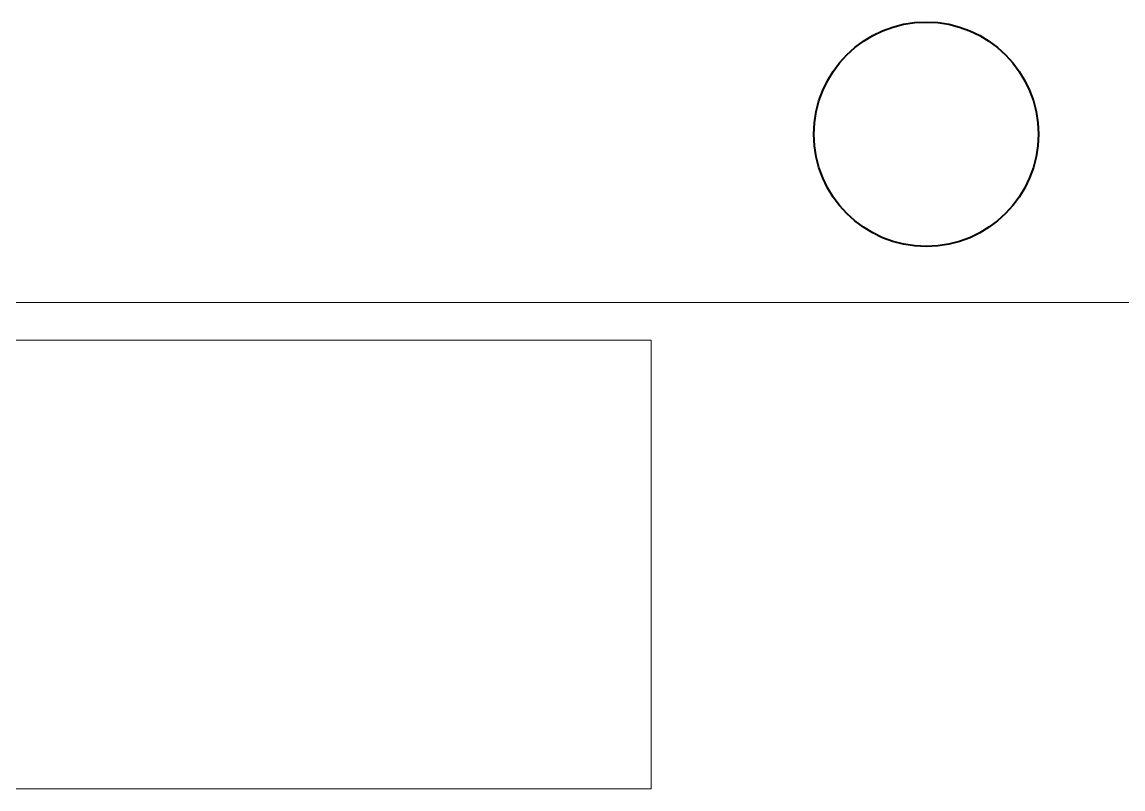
# Model space of a CAD drawing. Header units: inches. Extents: x 13 to 261, y -112 to -47.
# Drawn here: x 224.56 to 230.44, y -88.33 to -84.23 of the extents above; entities that cross this region are included whole.
import ezdxf

# ---------------------------------------------------------------- set-up
doc = ezdxf.new("R2010")
doc.units = ezdxf.units.IN
doc.header["$MEASUREMENT"] = 0
for name, color, linetype, lineweight in [('BANQUETA', 2, 'Continuous', 18), ('CAJONES', 3, 'Continuous', 20), ('COLUMNAS', 20, 'Continuous', 40)]:
    doc.layers.add(name, color=color, linetype=linetype, lineweight=lineweight)

msp = doc.modelspace()

# ---------------------------------------------------------------- linework, layer by layer
at = {"layer": 'BANQUETA'}
msp.add_line((168.5648, -85.7268), (249.7834, -85.7268), dxfattribs=at)
at = {"layer": 'CAJONES'}
for p, q in [((187.9195, -85.9268), (227.9195, -85.9268)), ((227.9195, -85.9268), (227.9195, -88.3268)), ((187.9195, -88.3268), (227.9195, -88.3268))]:
    msp.add_line(p, q, dxfattribs=at)
at = {"layer": 'COLUMNAS'}
msp.add_circle((229.3902, -84.8268), 0.6, dxfattribs=at)

doc.saveas('drawing.dxf')
